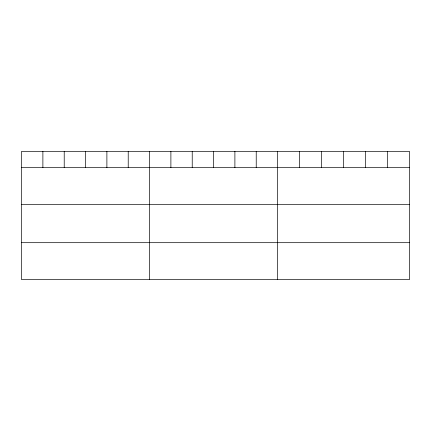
<?xml version="1.0" encoding="UTF-8"?>
<svg xmlns="http://www.w3.org/2000/svg" width="431" height="431" viewBox="0 0 431 431"><rect width="100%" height="100%" fill="white"/><g stroke="black" fill="none" stroke-linecap="round" stroke-linejoin="round"><path stroke-width="0.65" d="M409.45 167.675L409.45 279.627L21.55 279.627L21.55 151.373L409.45 151.373L409.45 167.675L21.55 167.675M21.55 204.617L409.45 204.617M21.55 242.685L409.45 242.685M387.469 151.373L387.469 167.675M365.488 151.373L365.488 167.675M343.507 151.373L343.507 167.675M321.526 151.373L321.526 167.675M299.545 151.373L299.545 167.675M277.564 151.373L277.564 279.627M256.229 151.373L256.229 167.675M234.895 151.373L234.895 167.675M213.56 151.373L213.56 167.675M192.226 151.373L192.226 167.675M170.891 151.373L170.891 167.675M149.557 151.373L149.557 279.627M128.222 151.373L128.222 167.675M106.888 151.373L106.888 167.675M85.553 151.373L85.553 167.675M64.219 151.373L64.219 167.675M42.884 151.373L42.884 167.675"/></g></svg>
